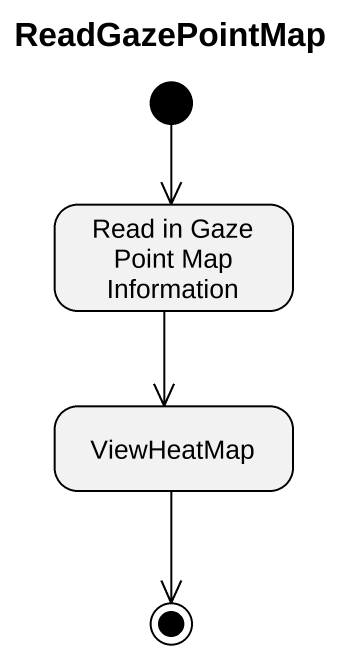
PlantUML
@startuml
title ReadGazePointMap
hide empty description
state "Read in Gaze Point Map Information" as Read_in_Gaze_Point_Map
state ViewHeatMap
[*] --> Read_in_Gaze_Point_Map
Read_in_Gaze_Point_Map --> ViewHeatMap
ViewHeatMap --> [*]
@enduml
